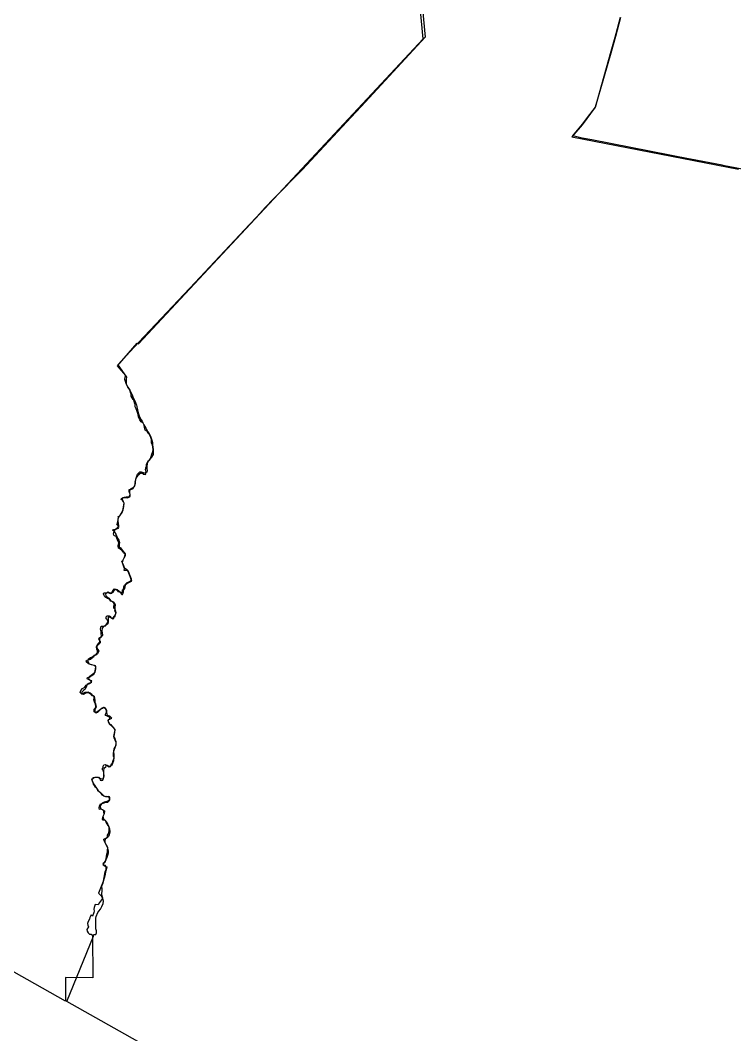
# Model space of a CAD drawing. Header units: inches. Extents: x 33.9 to 41.9, y -4.8 to 5.4.
# Drawn here: x 35.956 to 36.647, y -2.137 to -1.156 of the extents above; entities that cross this region are included whole.
import ezdxf

# ---------------------------------------------------------------- set-up
doc = ezdxf.new("R2010")
doc.units = ezdxf.units.IN
doc.header["$MEASUREMENT"] = 0
doc.layers.add('Counties', color=7, linetype='Continuous')

msp = doc.modelspace()

# ---------------------------------------------------------------- linework, layer by layer
at = {"layer": 'Counties'}
for points in [[(36.90455, -2.6137), (36.00135, -2.10498), (36.02726, -2.04172), (36.02747, -2.04016), (36.02932, -2.04001), (36.03009, -2.03863), (36.03002, -2.03649), (36.02948, -2.03465), (36.0294, -2.03244), (36.02932, -2.02907), (36.02925, -2.02425), (36.02978, -2.02272), (36.0314, -2.01898), (36.03225, -2.01745), (36.03392, -2.01577), (36.03526, -2.01294), (36.03657, -2.01018), (36.0368, -2.00797), (36.03611, -2.00491), (36.03526, -2.00192), (36.03503, -2.00017), (36.03558, -1.99862), (36.03544, -1.99634), (36.03526, -1.99351), (36.03595, -1.99137), (36.03638, -1.99035), (36.03827, -1.97967), (36.03942, -1.9773), (36.03935, -1.9747), (36.03881, -1.97333), (36.03688, -1.97325), (36.03634, -1.9718), (36.03688, -1.97203), (36.03688, -1.9708), (36.03827, -1.97004), (36.03927, -1.96698), (36.03981, -1.96446), (36.04004, -1.96255), (36.04066, -1.96056), (36.04073, -1.95865), (36.04084, -1.95604), (36.03803, -1.951), (36.03757, -1.94955), (36.03719, -1.94802), (36.03842, -1.94733), (36.03973, -1.94664), (36.0405, -1.94557), (36.04066, -1.94412), (36.04137, -1.94312), (36.04189, -1.94136), (36.04212, -1.93976), (36.04227, -1.93838), (36.04243, -1.93669), (36.04145, -1.93463), (36.03945, -1.93148), (36.0387, -1.92976), (36.03733, -1.92961), (36.03641, -1.92946), (36.0358, -1.92855), (36.0361, -1.92703), (36.03672, -1.92521), (36.03738, -1.92366), (36.03718, -1.92156), (36.03688, -1.92035), (36.03594, -1.91948), (36.03416, -1.91881), (36.0329, -1.91913), (36.03259, -1.91776), (36.0329, -1.91564), (36.03382, -1.91382), (36.0354, -1.9136), (36.03739, -1.91265), (36.03903, -1.91229), (36.04086, -1.91214), (36.04257, -1.91049), (36.0427, -1.90807), (36.04286, -1.90713), (36.04179, -1.90652), (36.04086, -1.907), (36.03995, -1.90683), (36.03919, -1.90697), (36.03796, -1.90667), (36.03712, -1.9063), (36.03573, -1.90524), (36.03444, -1.90379), (36.032, -1.90136), (36.03123, -1.89984), (36.02914, -1.89754), (36.02815, -1.89618), (36.02709, -1.89469), (36.02695, -1.89361), (36.02604, -1.89179), (36.02558, -1.89012), (36.02604, -1.88905), (36.02711, -1.8883), (36.02849, -1.88799), (36.03002, -1.88799), (36.03186, -1.88799), (36.03256, -1.88884), (36.03308, -1.88966), (36.03369, -1.89088), (36.03446, -1.89133), (36.03614, -1.89103), (36.03659, -1.88999), (36.03691, -1.8889), (36.03724, -1.88721), (36.03722, -1.88525), (36.03696, -1.88433), (36.03692, -1.88185), (36.03584, -1.881), (36.03569, -1.87933), (36.03661, -1.87887), (36.03661, -1.8772), (36.03707, -1.87614), (36.0383, -1.87584), (36.03983, -1.87629), (36.04052, -1.87701), (36.04214, -1.87791), (36.04365, -1.87766), (36.04442, -1.87523), (36.04534, -1.87401), (36.04626, -1.87173), (36.04699, -1.86924), (36.04657, -1.86763), (36.04642, -1.86535), (36.04673, -1.86247), (36.04719, -1.86049), (36.04821, -1.85889), (36.04881, -1.85727), (36.04919, -1.85548), (36.04919, -1.85366), (36.04837, -1.85205), (36.04797, -1.85062), (36.04674, -1.84859), (36.04706, -1.84697), (36.04743, -1.84529), (36.04796, -1.84235), (36.04706, -1.84105), (36.04528, -1.8391), (36.04492, -1.83771), (36.04266, -1.8366), (36.04186, -1.83558), (36.04135, -1.83327), (36.04171, -1.83209), (36.04294, -1.83198), (36.04492, -1.83102), (36.04401, -1.82996), (36.04278, -1.82905), (36.04156, -1.82874), (36.03972, -1.82874), (36.03881, -1.82844), (36.03865, -1.82692), (36.03973, -1.8251), (36.03966, -1.82378), (36.03901, -1.82229), (36.03851, -1.82084), (36.03715, -1.82059), (36.03567, -1.82142), (36.03407, -1.82236), (36.03253, -1.82358), (36.0307, -1.8248), (36.02963, -1.82536), (36.02845, -1.82511), (36.02786, -1.82475), (36.02786, -1.82231), (36.02902, -1.821), (36.02932, -1.81963), (36.02897, -1.81749), (36.02795, -1.81507), (36.02749, -1.8131), (36.02765, -1.81158), (36.02777, -1.80983), (36.02673, -1.80915), (36.02536, -1.80793), (36.02398, -1.80657), (36.02184, -1.80566), (36.01878, -1.80611), (36.01576, -1.80777), (36.01434, -1.80596), (36.0148, -1.80399), (36.01648, -1.80216), (36.01878, -1.8008), (36.02016, -1.79913), (36.02169, -1.79791), (36.02322, -1.79745), (36.02506, -1.79593), (36.02537, -1.79487), (36.02439, -1.79477), (36.02292, -1.79396), (36.02093, -1.7929), (36.02139, -1.79153), (36.02384, -1.79077), (36.02478, -1.78998), (36.0275, -1.78821), (36.02845, -1.78669), (36.02859, -1.78484), (36.0292, -1.78356), (36.02922, -1.78097), (36.0289, -1.78013), (36.02766, -1.77996), (36.02525, -1.77947), (36.02289, -1.77864), (36.02156, -1.77786), (36.02049, -1.77664), (36.02018, -1.77558), (36.0211, -1.77467), (36.02213, -1.77445), (36.02432, -1.77391), (36.02651, -1.7719), (36.02787, -1.77113), (36.02784, -1.77011), (36.02922, -1.7692), (36.02983, -1.76874), (36.03091, -1.76752), (36.03106, -1.76585), (36.0303, -1.76434), (36.03015, -1.7619), (36.03153, -1.75978), (36.0326, -1.75887), (36.03382, -1.75765), (36.03398, -1.75674), (36.03291, -1.75582), (36.03214, -1.75446), (36.03261, -1.75309), (36.0343, -1.75303), (36.03475, -1.75112), (36.0346, -1.74899), (36.03445, -1.74732), (36.03399, -1.74489), (36.03461, -1.742), (36.03644, -1.74185), (36.03877, -1.74172), (36.04012, -1.73957), (36.04135, -1.73775), (36.04073, -1.73638), (36.04012, -1.73517), (36.03951, -1.73471), (36.03921, -1.73274), (36.04028, -1.73182), (36.04227, -1.73182), (36.04349, -1.73243), (36.04395, -1.73395), (36.04583, -1.73469), (36.04671, -1.73425), (36.04671, -1.73258), (36.04818, -1.73136), (36.04867, -1.72951), (36.04847, -1.72778), (36.04763, -1.72727), (36.04793, -1.72595), (36.04687, -1.72453), (36.04687, -1.72271), (36.04733, -1.72043), (36.04575, -1.71836), (36.04402, -1.7177), (36.04303, -1.71639), (36.04204, -1.71519), (36.04075, -1.71511), (36.03984, -1.71466), (36.03907, -1.7142), (36.03816, -1.71344), (36.03739, -1.71238), (36.03663, -1.71071), (36.03709, -1.7098), (36.03938, -1.70965), (36.04127, -1.70944), (36.04322, -1.71021), (36.04474, -1.7101), (36.04505, -1.70858), (36.04612, -1.70676), (36.04719, -1.70569), (36.04872, -1.70615), (36.05005, -1.70705), (36.05071, -1.70828), (36.05214, -1.70869), (36.05336, -1.70977), (36.05438, -1.71131), (36.0553, -1.71131), (36.05582, -1.70967), (36.05576, -1.70858), (36.055, -1.70721), (36.05592, -1.70645), (36.05653, -1.70493), (36.05653, -1.70387), (36.05714, -1.70235), (36.05935, -1.7005), (36.06117, -1.69961), (36.06266, -1.69916), (36.06419, -1.6984), (36.06364, -1.69663), (36.06287, -1.69486), (36.06205, -1.69232), (36.06138, -1.69084), (36.06083, -1.68929), (36.06048, -1.68849), (36.05838, -1.68807), (36.0567, -1.68792), (36.05701, -1.686), (36.05641, -1.68451), (36.05593, -1.6825), (36.05504, -1.68055), (36.05457, -1.67896), (36.05541, -1.67847), (36.05641, -1.67644), (36.05717, -1.67516), (36.05779, -1.67303), (36.05766, -1.67221), (36.05626, -1.67106), (36.05534, -1.66984), (36.05486, -1.66879), (36.05335, -1.66787), (36.05259, -1.66696), (36.05121, -1.66635), (36.05091, -1.66422), (36.05122, -1.6627), (36.05152, -1.66118), (36.05106, -1.66012), (36.0503, -1.65845), (36.04969, -1.65723), (36.04923, -1.65541), (36.04847, -1.6548), (36.04755, -1.6545), (36.04663, -1.65389), (36.04648, -1.65268), (36.04719, -1.64999), (36.04572, -1.64949), (36.04649, -1.64842), (36.04756, -1.64827), (36.04979, -1.64776), (36.05123, -1.64721), (36.05169, -1.64614), (36.05136, -1.6452), (36.05047, -1.64417), (36.0497, -1.64371), (36.05032, -1.6422), (36.05072, -1.64059), (36.05118, -1.63706), (36.05094, -1.63581), (36.05224, -1.63549), (36.05431, -1.63293), (36.05471, -1.63211), (36.05584, -1.62943), (36.0558, -1.62834), (36.05617, -1.62649), (36.05664, -1.62302), (36.05631, -1.62229), (36.05598, -1.62159), (36.05504, -1.62005), (36.05386, -1.61941), (36.05432, -1.61834), (36.05601, -1.61758), (36.05885, -1.61762), (36.06014, -1.61774), (36.06119, -1.6173), (36.06259, -1.61606), (36.06244, -1.61409), (36.0621, -1.6129), (36.06152, -1.61136), (36.06152, -1.60984), (36.06325, -1.60959), (36.06536, -1.60864), (36.06581, -1.60771), (36.06676, -1.60689), (36.06703, -1.60527), (36.06765, -1.60391), (36.06738, -1.60226), (36.06792, -1.60024), (36.06827, -1.59875), (36.06904, -1.59692), (36.0698, -1.59479), (36.0718, -1.59267), (36.07333, -1.59267), (36.07532, -1.59343), (36.07505, -1.59481), (36.0773, -1.59525), (36.07792, -1.59282), (36.07746, -1.59054), (36.07777, -1.58948), (36.07777, -1.58856), (36.07823, -1.5872), (36.07854, -1.58568), (36.07946, -1.5834), (36.07992, -1.58188), (36.08139, -1.58123), (36.08237, -1.5796), (36.08298, -1.57778), (36.0836, -1.5755), (36.08421, -1.57383), (36.08485, -1.57136), (36.08464, -1.56889), (36.08432, -1.56676), (36.0833, -1.56471), (36.08331, -1.56335), (36.08331, -1.56137), (36.08225, -1.55843), (36.08107, -1.55631), (36.0801, -1.5556), (36.07903, -1.55378), (36.07719, -1.55226), (36.07643, -1.54983), (36.07601, -1.54751), (36.07501, -1.54556), (36.07338, -1.54436), (36.072, -1.54239), (36.07078, -1.5398), (36.07017, -1.53707), (36.0691, -1.53342), (36.06849, -1.53175), (36.06757, -1.52963), (36.06727, -1.5275), (36.06681, -1.52583), (36.0662, -1.52325), (36.06559, -1.52264), (36.06467, -1.52112), (36.0636, -1.5196), (36.06345, -1.51763), (36.0633, -1.51687), (36.06254, -1.51474), (36.06116, -1.512), (36.0604, -1.51064), (36.05902, -1.50821), (36.05841, -1.50638), (36.0575, -1.50335), (36.05765, -1.50061), (36.05842, -1.4994), (36.05017, -1.49), (36.06941, -1.46811), (36.07061, -1.46871), (36.34609, -1.17373), (36.33409, -1.04707)], [(36.90455, -2.6137), (36.00135, -2.10498), (36.02726, -2.04172), (36.02747, -2.04016), (36.02932, -2.04001), (36.03009, -2.03863), (36.03002, -2.03649), (36.02948, -2.03465), (36.0294, -2.03244), (36.02932, -2.02907), (36.02925, -2.02425), (36.02978, -2.02272), (36.0314, -2.01898), (36.03225, -2.01745), (36.03392, -2.01577), (36.03526, -2.01294), (36.03657, -2.01018), (36.0368, -2.00797), (36.03611, -2.00491), (36.03526, -2.00192), (36.03503, -2.00017), (36.03558, -1.99862), (36.03544, -1.99634), (36.03526, -1.99351), (36.03595, -1.99137), (36.03638, -1.99035), (36.03827, -1.97967), (36.03942, -1.9773), (36.03935, -1.9747), (36.03881, -1.97333), (36.03688, -1.97325), (36.03634, -1.9718), (36.03688, -1.97203), (36.03688, -1.9708), (36.03827, -1.97004), (36.03927, -1.96698), (36.03981, -1.96446), (36.04004, -1.96255), (36.04066, -1.96056), (36.04073, -1.95865), (36.04084, -1.95604), (36.03803, -1.951), (36.03757, -1.94955), (36.03719, -1.94802), (36.03842, -1.94733), (36.03973, -1.94664), (36.0405, -1.94557), (36.04066, -1.94412), (36.04137, -1.94312), (36.04189, -1.94136), (36.04212, -1.93976), (36.04227, -1.93838), (36.04243, -1.93669), (36.04145, -1.93463), (36.03945, -1.93148), (36.0387, -1.92976), (36.03733, -1.92961), (36.03641, -1.92946), (36.0358, -1.92855), (36.0361, -1.92703), (36.03672, -1.92521), (36.03738, -1.92366), (36.03718, -1.92156), (36.03688, -1.92035), (36.03594, -1.91948), (36.03416, -1.91881), (36.0329, -1.91913), (36.03259, -1.91776), (36.0329, -1.91564), (36.03382, -1.91382), (36.0354, -1.9136), (36.03739, -1.91265), (36.03903, -1.91229), (36.04086, -1.91214), (36.04257, -1.91049), (36.0427, -1.90807), (36.04286, -1.90713), (36.04179, -1.90652), (36.04086, -1.907), (36.03995, -1.90683), (36.03919, -1.90697), (36.03796, -1.90667), (36.03712, -1.9063), (36.03573, -1.90524), (36.03444, -1.90379), (36.032, -1.90136), (36.03123, -1.89984), (36.02914, -1.89754), (36.02815, -1.89618), (36.02709, -1.89469), (36.02695, -1.89361), (36.02604, -1.89179), (36.02558, -1.89012), (36.02604, -1.88905), (36.02711, -1.8883), (36.02849, -1.88799), (36.03002, -1.88799), (36.03186, -1.88799), (36.03256, -1.88884), (36.03308, -1.88966), (36.03369, -1.89088), (36.03446, -1.89133), (36.03614, -1.89103), (36.03659, -1.88999), (36.03691, -1.8889), (36.03724, -1.88721), (36.03722, -1.88525), (36.03696, -1.88433), (36.03692, -1.88185), (36.03584, -1.881), (36.03569, -1.87933), (36.03661, -1.87887), (36.03661, -1.8772), (36.03707, -1.87614), (36.0383, -1.87584), (36.03983, -1.87629), (36.04052, -1.87701), (36.04214, -1.87791), (36.04365, -1.87766), (36.04442, -1.87523), (36.04534, -1.87401), (36.04626, -1.87173), (36.04699, -1.86924), (36.04657, -1.86763), (36.04642, -1.86535), (36.04673, -1.86247), (36.04719, -1.86049), (36.04821, -1.85889), (36.04881, -1.85727), (36.04919, -1.85548), (36.04919, -1.85366), (36.04837, -1.85205), (36.04797, -1.85062), (36.04674, -1.84859), (36.04706, -1.84697), (36.04743, -1.84529), (36.04796, -1.84235), (36.04706, -1.84105), (36.04528, -1.8391), (36.04492, -1.83771), (36.04266, -1.8366), (36.04186, -1.83558), (36.04135, -1.83327), (36.04171, -1.83209), (36.04294, -1.83198), (36.04492, -1.83102), (36.04401, -1.82996), (36.04278, -1.82905), (36.04156, -1.82874), (36.03972, -1.82874), (36.03881, -1.82844), (36.03865, -1.82692), (36.03973, -1.8251), (36.03966, -1.82378), (36.03901, -1.82229), (36.03851, -1.82084), (36.03715, -1.82059), (36.03567, -1.82142), (36.03407, -1.82236), (36.03253, -1.82358), (36.0307, -1.8248), (36.02963, -1.82536), (36.02845, -1.82511), (36.02786, -1.82475), (36.02786, -1.82231), (36.02902, -1.821), (36.02932, -1.81963), (36.02897, -1.81749), (36.02795, -1.81507), (36.02749, -1.8131), (36.02765, -1.81158), (36.02777, -1.80983), (36.02673, -1.80915), (36.02536, -1.80793), (36.02398, -1.80657), (36.02184, -1.80566), (36.01878, -1.80611), (36.01576, -1.80777), (36.01434, -1.80596), (36.0148, -1.80399), (36.01648, -1.80216), (36.01878, -1.8008), (36.02016, -1.79913), (36.02169, -1.79791), (36.02322, -1.79745), (36.02506, -1.79593), (36.02537, -1.79487), (36.02439, -1.79477), (36.02292, -1.79396), (36.02093, -1.7929), (36.02139, -1.79153), (36.02384, -1.79077), (36.02478, -1.78998), (36.0275, -1.78821), (36.02845, -1.78669), (36.02859, -1.78484), (36.0292, -1.78356), (36.02922, -1.78097), (36.0289, -1.78013), (36.02766, -1.77996), (36.02525, -1.77947), (36.02289, -1.77864), (36.02156, -1.77786), (36.02049, -1.77664), (36.02018, -1.77558), (36.0211, -1.77467), (36.02213, -1.77445), (36.02432, -1.77391), (36.02651, -1.7719), (36.02787, -1.77113), (36.02784, -1.77011), (36.02922, -1.7692), (36.02983, -1.76874), (36.03091, -1.76752), (36.03106, -1.76585), (36.0303, -1.76434), (36.03015, -1.7619), (36.03153, -1.75978), (36.0326, -1.75887), (36.03382, -1.75765), (36.03398, -1.75674), (36.03291, -1.75582), (36.03214, -1.75446), (36.03261, -1.75309), (36.0343, -1.75303), (36.03475, -1.75112), (36.0346, -1.74899), (36.03445, -1.74732), (36.03399, -1.74489), (36.03461, -1.742), (36.03644, -1.74185), (36.03877, -1.74172), (36.04012, -1.73957), (36.04135, -1.73775), (36.04073, -1.73638), (36.04012, -1.73517), (36.03951, -1.73471), (36.03921, -1.73274), (36.04028, -1.73182), (36.04227, -1.73182), (36.04349, -1.73243), (36.04395, -1.73395), (36.04583, -1.73469), (36.04671, -1.73425), (36.04671, -1.73258), (36.04818, -1.73136), (36.04867, -1.72951), (36.04847, -1.72778), (36.04763, -1.72727), (36.04793, -1.72595), (36.04687, -1.72453), (36.04687, -1.72271), (36.04733, -1.72043), (36.04575, -1.71836), (36.04402, -1.7177), (36.04303, -1.71639), (36.04204, -1.71519), (36.04075, -1.71511), (36.03984, -1.71466), (36.03907, -1.7142), (36.03816, -1.71344), (36.03739, -1.71238), (36.03663, -1.71071), (36.03709, -1.7098), (36.03938, -1.70965), (36.04127, -1.70944), (36.04322, -1.71021), (36.04474, -1.7101), (36.04505, -1.70858), (36.04612, -1.70676), (36.04719, -1.70569), (36.04872, -1.70615), (36.05005, -1.70705), (36.05071, -1.70828), (36.05214, -1.70869), (36.05336, -1.70977), (36.05438, -1.71131), (36.0553, -1.71131), (36.05582, -1.70967), (36.05576, -1.70858), (36.055, -1.70721), (36.05592, -1.70645), (36.05653, -1.70493), (36.05653, -1.70387), (36.05714, -1.70235), (36.05935, -1.7005), (36.06117, -1.69961), (36.06266, -1.69916), (36.06419, -1.6984), (36.06364, -1.69663), (36.06287, -1.69486), (36.06205, -1.69232), (36.06138, -1.69084), (36.06083, -1.68929), (36.06048, -1.68849), (36.05838, -1.68807), (36.0567, -1.68792), (36.05701, -1.686), (36.05641, -1.68451), (36.05593, -1.6825), (36.05504, -1.68055), (36.05457, -1.67896), (36.05541, -1.67847), (36.05641, -1.67644), (36.05717, -1.67516), (36.05779, -1.67303), (36.05766, -1.67221), (36.05626, -1.67106), (36.05534, -1.66984), (36.05486, -1.66879), (36.05335, -1.66787), (36.05259, -1.66696), (36.05121, -1.66635), (36.05091, -1.66422), (36.05122, -1.6627), (36.05152, -1.66118), (36.05106, -1.66012), (36.0503, -1.65845), (36.04969, -1.65723), (36.04923, -1.65541), (36.04847, -1.6548), (36.04755, -1.6545), (36.04663, -1.65389), (36.04648, -1.65268), (36.04719, -1.64999), (36.04572, -1.64949), (36.04649, -1.64842), (36.04756, -1.64827), (36.04979, -1.64776), (36.05123, -1.64721), (36.05169, -1.64614), (36.05136, -1.6452), (36.05047, -1.64417), (36.0497, -1.64371), (36.05032, -1.6422), (36.05072, -1.64059), (36.05118, -1.63706), (36.05094, -1.63581), (36.05224, -1.63549), (36.05431, -1.63293), (36.05471, -1.63211), (36.05584, -1.62943), (36.0558, -1.62834), (36.05617, -1.62649), (36.05664, -1.62302), (36.05631, -1.62229), (36.05598, -1.62159), (36.05504, -1.62005), (36.05386, -1.61941), (36.05432, -1.61834), (36.05601, -1.61758), (36.05885, -1.61762), (36.06014, -1.61774), (36.06119, -1.6173), (36.06259, -1.61606), (36.06244, -1.61409), (36.0621, -1.6129), (36.06152, -1.61136), (36.06152, -1.60984), (36.06325, -1.60959), (36.06536, -1.60864), (36.06581, -1.60771), (36.06676, -1.60689), (36.06703, -1.60527), (36.06765, -1.60391), (36.06738, -1.60226), (36.06792, -1.60024), (36.06827, -1.59875), (36.06904, -1.59692), (36.0698, -1.59479), (36.0718, -1.59267), (36.07333, -1.59267), (36.07532, -1.59343), (36.07505, -1.59481), (36.0773, -1.59525), (36.07792, -1.59282), (36.07746, -1.59054), (36.07777, -1.58948), (36.07777, -1.58856), (36.07823, -1.5872), (36.07854, -1.58568), (36.07946, -1.5834), (36.07992, -1.58188), (36.08139, -1.58123), (36.08237, -1.5796), (36.08298, -1.57778), (36.0836, -1.5755), (36.08421, -1.57383), (36.08485, -1.57136), (36.08464, -1.56889), (36.08432, -1.56676), (36.0833, -1.56471), (36.08331, -1.56335), (36.08331, -1.56137), (36.08225, -1.55843), (36.08107, -1.55631), (36.0801, -1.5556), (36.07903, -1.55378), (36.07719, -1.55226), (36.07643, -1.54983), (36.07601, -1.54751), (36.07501, -1.54556), (36.07338, -1.54436), (36.072, -1.54239), (36.07078, -1.5398), (36.07017, -1.53707), (36.0691, -1.53342), (36.06849, -1.53175), (36.06757, -1.52963), (36.06727, -1.5275), (36.06681, -1.52583), (36.0662, -1.52325), (36.06559, -1.52264), (36.06467, -1.52112), (36.0636, -1.5196), (36.06345, -1.51763), (36.0633, -1.51687), (36.06254, -1.51474), (36.06116, -1.512), (36.0604, -1.51064), (36.05902, -1.50821), (36.05841, -1.50638), (36.0575, -1.50335), (36.05765, -1.50061), (36.05842, -1.4994), (36.05017, -1.49), (36.06941, -1.46811), (36.07061, -1.46871), (36.34609, -1.17373), (36.33409, -1.04707)], [(36.34275, -1.11718), (36.34805, -1.1722), (36.28597, -1.23916), (36.27627, -1.24956), (36.25015, -1.27775), (36.22939, -1.30011), (36.20117, -1.3287), (36.19329, -1.33709), (36.18504, -1.34588), (36.17801, -1.35338), (36.13474, -1.39948), (36.12017, -1.415), (36.07079, -1.46762), (36.05069, -1.48907), (36.05917, -1.50097), (36.0588, -1.50311), (36.05875, -1.50796), (36.06017, -1.51082), (36.06211, -1.51367), (36.06334, -1.51579), (36.06441, -1.51808), (36.06524, -1.52026), (36.0661, -1.52214), (36.06737, -1.5245), (36.06808, -1.52644), (36.06857, -1.52793), (36.06917, -1.52989), (36.0704, -1.53563), (36.07166, -1.53949), (36.07319, -1.54234), (36.07413, -1.54372), (36.07495, -1.5452), (36.07596, -1.54715), (36.07684, -1.54869), (36.07784, -1.55052), (36.07967, -1.55401), (36.08102, -1.55595), (36.0822, -1.55807), (36.08297, -1.56002), (36.08369, -1.56214), (36.08406, -1.56433), (36.08427, -1.5664), (36.08459, -1.56853), (36.0848, -1.571), (36.08488, -1.57314), (36.08469, -1.57574), (36.08331, -1.57848), (36.08133, -1.58087), (36.08038, -1.58215), (36.07916, -1.58465), (36.07869, -1.58771), (36.0786, -1.58962), (36.07909, -1.59135), (36.07865, -1.59296), (36.07499, -1.59445), (36.07288, -1.59386), (36.06993, -1.59609), (36.06892, -1.59756), (36.06787, -1.59988), (36.06733, -1.6019), (36.06697, -1.60491), (36.06671, -1.60653), (36.0653, -1.60828), (36.0632, -1.60923), (36.06207, -1.61035), (36.06205, -1.61254), (36.06242, -1.61473), (36.06114, -1.61694), (36.0588, -1.61726), (36.05685, -1.61746), (36.05514, -1.61795), (36.05499, -1.61968), (36.05593, -1.62123), (36.05658, -1.62266), (36.05612, -1.62613), (36.05575, -1.62798), (36.05521, -1.63), (36.05466, -1.63175), (36.05219, -1.63513), (36.05112, -1.6367), (36.05069, -1.63855), (36.05066, -1.64023), (36.05098, -1.64259), (36.0513, -1.64484), (36.04974, -1.6474), (36.04844, -1.6484), (36.04714, -1.64963), (36.04803, -1.6521), (36.04903, -1.6537), (36.05045, -1.65684), (36.05146, -1.65885), (36.05229, -1.66097), (36.0518, -1.66288), (36.05207, -1.66512), (36.05323, -1.66626), (36.05481, -1.66843), (36.05761, -1.67184), (36.0577, -1.67375), (36.05636, -1.67608), (36.05536, -1.67811), (36.05498, -1.68019), (36.05587, -1.68214), (36.05636, -1.68415), (36.05696, -1.68564), (36.0591, -1.68694), (36.06043, -1.68813), (36.06133, -1.69048), (36.06223, -1.69294), (36.06282, -1.6945), (36.06359, -1.69627), (36.06327, -1.69812), (36.06112, -1.69925), (36.0593, -1.70014), (36.05823, -1.70131), (36.0574, -1.7038), (36.05708, -1.70543), (36.05585, -1.70695), (36.05577, -1.70931), (36.05331, -1.70941), (36.05209, -1.70833), (36.05, -1.70669), (36.04799, -1.70631), (36.04675, -1.7076), (36.04575, -1.70981), (36.04317, -1.70985), (36.04121, -1.70908), (36.03866, -1.71055), (36.03891, -1.71245), (36.04066, -1.71398), (36.04199, -1.71483), (36.04298, -1.71603), (36.04397, -1.71734), (36.0457, -1.718), (36.04721, -1.71919), (36.0481, -1.72126), (36.04785, -1.72368), (36.04788, -1.72559), (36.04842, -1.72742), (36.04862, -1.72915), (36.04813, -1.731), (36.04754, -1.73337), (36.04578, -1.73433), (36.04123, -1.73313), (36.04115, -1.73497), (36.04129, -1.73739), (36.0411, -1.73971), (36.03872, -1.74136), (36.03679, -1.74225), (36.03549, -1.74377), (36.03513, -1.74631), (36.03561, -1.74826), (36.03582, -1.75063), (36.03425, -1.75267), (36.03283, -1.75355), (36.03286, -1.75546), (36.033, -1.75742), (36.03148, -1.75854), (36.03047, -1.76063), (36.03045, -1.7626), (36.03116, -1.7646), (36.03222, -1.76609), (36.03111, -1.76858), (36.02924, -1.77011), (36.02782, -1.77077), (36.02645, -1.77153), (36.0243, -1.77267), (36.02208, -1.77408), (36.0213, -1.77542), (36.02283, -1.77828), (36.0252, -1.77911), (36.02761, -1.7796), (36.02917, -1.78061), (36.02915, -1.7832), (36.0284, -1.78633), (36.02745, -1.78785), (36.02472, -1.78962), (36.02291, -1.79097), (36.02236, -1.79242), (36.02434, -1.79441), (36.02499, -1.79636), (36.02249, -1.79744), (36.0209, -1.7985), (36.02036, -1.80007), (36.01919, -1.8028), (36.01732, -1.80409), (36.01568, -1.80567), (36.01571, -1.80741), (36.01749, -1.80755), (36.01902, -1.80683), (36.02108, -1.80622), (36.02303, -1.80625), (36.02413, -1.80751), (36.02559, -1.80892), (36.02771, -1.80947), (36.02829, -1.81362), (36.02843, -1.81534), (36.02892, -1.81712), (36.02977, -1.82017), (36.02848, -1.8225), (36.0284, -1.82475), (36.02973, -1.82565), (36.03122, -1.82516), (36.0324, -1.82417), (36.03364, -1.82276), (36.03562, -1.82106), (36.0371, -1.82023), (36.03896, -1.82193), (36.03961, -1.82342), (36.03953, -1.82579), (36.04073, -1.829), (36.04228, -1.82967), (36.04289, -1.83162), (36.0413, -1.83291), (36.04121, -1.83448), (36.04261, -1.83624), (36.04523, -1.83874), (36.04628, -1.84005), (36.04791, -1.84199), (36.04738, -1.84493), (36.047, -1.84661), (36.04668, -1.84823), (36.04694, -1.8499), (36.0476, -1.85191), (36.04867, -1.85426), (36.04876, -1.85691), (36.04816, -1.85853), (36.04651, -1.863), (36.04678, -1.86623), (36.04694, -1.86888), (36.04659, -1.87211), (36.04554, -1.87484), (36.04454, -1.87699), (36.04208, -1.87755), (36.04047, -1.87665), (36.03892, -1.87684), (36.03883, -1.87852), (36.03707, -1.87964), (36.03687, -1.88149), (36.03691, -1.88397), (36.03719, -1.88685), (36.03654, -1.88963), (36.03477, -1.89), (36.03251, -1.88848), (36.03062, -1.88839), (36.02873, -1.88836), (36.02719, -1.88891), (36.02555, -1.89061), (36.02704, -1.89433), (36.0281, -1.89582), (36.02909, -1.89718), (36.0302, -1.8989), (36.03114, -1.90044), (36.03277, -1.90209), (36.03568, -1.90487), (36.03707, -1.90594), (36.03914, -1.90661), (36.04081, -1.90664), (36.04265, -1.90771), (36.04252, -1.91013), (36.04002, -1.91167), (36.03734, -1.91229), (36.03535, -1.91324), (36.03382, -1.91499), (36.03351, -1.91679), (36.03411, -1.91845), (36.03589, -1.91912), (36.03763, -1.92042), (36.03733, -1.9233), (36.03628, -1.92586), (36.03666, -1.92828), (36.03794, -1.9297), (36.0394, -1.93112), (36.04074, -1.93306), (36.04163, -1.93512), (36.04259, -1.93788), (36.04292, -1.94075), (36.04216, -1.94365), (36.0415, -1.94527), (36.04043, -1.94656), (36.03845, -1.94797), (36.03801, -1.94948), (36.03792, -1.95121), (36.0395, -1.95361), (36.04033, -1.95521), (36.0407, -1.95694), (36.04125, -1.95935), (36.04128, -1.96102), (36.04085, -1.96282), (36.03997, -1.96577), (36.03909, -1.96798), (36.03753, -1.97042), (36.03636, -1.97292), (36.03827, -1.97405), (36.03999, -1.9746), (36.03935, -1.97766), (36.03875, -1.9797), (36.03844, -1.98172), (36.03806, -1.98334), (36.03735, -1.98566), (36.03643, -1.98902), (36.03179, -2.00005), (36.03322, -2.00142), (36.03497, -2.00294), (36.03577, -2.00522), (36.03471, -2.00663), (36.03382, -2.00802), (36.0329, -2.0093), (36.03156, -2.01142), (36.02881, -2.01111), (36.02765, -2.01397), (36.02752, -2.0158), (36.02769, -2.01746), (36.02747, -2.01901), (36.02605, -2.02232), (36.02484, -2.02114), (36.02343, -2.02381), (36.02322, -2.02539), (36.02187, -2.02758), (36.02122, -2.02961), (36.0217, -2.03112), (36.02217, -2.0328), (36.02066, -2.03532), (36.02102, -2.03707), (36.02182, -2.03846), (36.02326, -2.03975), (36.02489, -2.03974), (36.02629, -2.04073), (36.0265, -2.08197), (36.00006, -2.08167), (35.99999, -2.10452), (35.84105, -2.01492)], [(36.34275, -1.11718), (36.34805, -1.1722), (36.28597, -1.23916), (36.27627, -1.24956), (36.25015, -1.27775), (36.22939, -1.30011), (36.20117, -1.3287), (36.19329, -1.33709), (36.18504, -1.34588), (36.17801, -1.35338), (36.13474, -1.39948), (36.12017, -1.415), (36.07079, -1.46762), (36.05069, -1.48907), (36.05917, -1.50097), (36.0588, -1.50311), (36.05875, -1.50796), (36.06017, -1.51082), (36.06211, -1.51367), (36.06334, -1.51579), (36.06441, -1.51808), (36.06524, -1.52026), (36.0661, -1.52214), (36.06737, -1.5245), (36.06808, -1.52644), (36.06857, -1.52793), (36.06917, -1.52989), (36.0704, -1.53563), (36.07166, -1.53949), (36.07319, -1.54234), (36.07413, -1.54372), (36.07495, -1.5452), (36.07596, -1.54715), (36.07684, -1.54869), (36.07784, -1.55052), (36.07967, -1.55401), (36.08102, -1.55595), (36.0822, -1.55807), (36.08297, -1.56002), (36.08369, -1.56214), (36.08406, -1.56433), (36.08427, -1.5664), (36.08459, -1.56853), (36.0848, -1.571), (36.08488, -1.57314), (36.08469, -1.57574), (36.08331, -1.57848), (36.08133, -1.58087), (36.08038, -1.58215), (36.07916, -1.58465), (36.07869, -1.58771), (36.0786, -1.58962), (36.07909, -1.59135), (36.07865, -1.59296), (36.07499, -1.59445), (36.07288, -1.59386), (36.06993, -1.59609), (36.06892, -1.59756), (36.06787, -1.59988), (36.06733, -1.6019), (36.06697, -1.60491), (36.06671, -1.60653), (36.0653, -1.60828), (36.0632, -1.60923), (36.06207, -1.61035), (36.06205, -1.61254), (36.06242, -1.61473), (36.06114, -1.61694), (36.0588, -1.61726), (36.05685, -1.61746), (36.05514, -1.61795), (36.05499, -1.61968), (36.05593, -1.62123), (36.05658, -1.62266), (36.05612, -1.62613), (36.05575, -1.62798), (36.05521, -1.63), (36.05466, -1.63175), (36.05219, -1.63513), (36.05112, -1.6367), (36.05069, -1.63855), (36.05066, -1.64023), (36.05098, -1.64259), (36.0513, -1.64484), (36.04974, -1.6474), (36.04844, -1.6484), (36.04714, -1.64963), (36.04803, -1.6521), (36.04903, -1.6537), (36.05045, -1.65684), (36.05146, -1.65885), (36.05229, -1.66097), (36.0518, -1.66288), (36.05207, -1.66512), (36.05323, -1.66626), (36.05481, -1.66843), (36.05761, -1.67184), (36.0577, -1.67375), (36.05636, -1.67608), (36.05536, -1.67811), (36.05498, -1.68019), (36.05587, -1.68214), (36.05636, -1.68415), (36.05696, -1.68564), (36.0591, -1.68694), (36.06043, -1.68813), (36.06133, -1.69048), (36.06223, -1.69294), (36.06282, -1.6945), (36.06359, -1.69627), (36.06327, -1.69812), (36.06112, -1.69925), (36.0593, -1.70014), (36.05823, -1.70131), (36.0574, -1.7038), (36.05708, -1.70543), (36.05585, -1.70695), (36.05577, -1.70931), (36.05331, -1.70941), (36.05209, -1.70833), (36.05, -1.70669), (36.04799, -1.70631), (36.04675, -1.7076), (36.04575, -1.70981), (36.04317, -1.70985), (36.04121, -1.70908), (36.03866, -1.71055), (36.03891, -1.71245), (36.04066, -1.71398), (36.04199, -1.71483), (36.04298, -1.71603), (36.04397, -1.71734), (36.0457, -1.718), (36.04721, -1.71919), (36.0481, -1.72126), (36.04785, -1.72368), (36.04788, -1.72559), (36.04842, -1.72742), (36.04862, -1.72915), (36.04813, -1.731), (36.04754, -1.73337), (36.04578, -1.73433), (36.04123, -1.73313), (36.04115, -1.73497), (36.04129, -1.73739), (36.0411, -1.73971), (36.03872, -1.74136), (36.03679, -1.74225), (36.03549, -1.74377), (36.03513, -1.74631), (36.03561, -1.74826), (36.03582, -1.75063), (36.03425, -1.75267), (36.03283, -1.75355), (36.03286, -1.75546), (36.033, -1.75742), (36.03148, -1.75854), (36.03047, -1.76063), (36.03045, -1.7626), (36.03116, -1.7646), (36.03222, -1.76609), (36.03111, -1.76858), (36.02924, -1.77011), (36.02782, -1.77077), (36.02645, -1.77153), (36.0243, -1.77267), (36.02208, -1.77408), (36.0213, -1.77542), (36.02283, -1.77828), (36.0252, -1.77911), (36.02761, -1.7796), (36.02917, -1.78061), (36.02915, -1.7832), (36.0284, -1.78633), (36.02745, -1.78785), (36.02472, -1.78962), (36.02291, -1.79097), (36.02236, -1.79242), (36.02434, -1.79441), (36.02499, -1.79636), (36.02249, -1.79744), (36.0209, -1.7985), (36.02036, -1.80007), (36.01919, -1.8028), (36.01732, -1.80409), (36.01568, -1.80567), (36.01571, -1.80741), (36.01749, -1.80755), (36.01902, -1.80683), (36.02108, -1.80622), (36.02303, -1.80625), (36.02413, -1.80751), (36.02559, -1.80892), (36.02771, -1.80947), (36.02829, -1.81362), (36.02843, -1.81534), (36.02892, -1.81712), (36.02977, -1.82017), (36.02848, -1.8225), (36.0284, -1.82475), (36.02973, -1.82565), (36.03122, -1.82516), (36.0324, -1.82417), (36.03364, -1.82276), (36.03562, -1.82106), (36.0371, -1.82023), (36.03896, -1.82193), (36.03961, -1.82342), (36.03953, -1.82579), (36.04073, -1.829), (36.04228, -1.82967), (36.04289, -1.83162), (36.0413, -1.83291), (36.04121, -1.83448), (36.04261, -1.83624), (36.04523, -1.83874), (36.04628, -1.84005), (36.04791, -1.84199), (36.04738, -1.84493), (36.047, -1.84661), (36.04668, -1.84823), (36.04694, -1.8499), (36.0476, -1.85191), (36.04867, -1.85426), (36.04876, -1.85691), (36.04816, -1.85853), (36.04651, -1.863), (36.04678, -1.86623), (36.04694, -1.86888), (36.04659, -1.87211), (36.04554, -1.87484), (36.04454, -1.87699), (36.04208, -1.87755), (36.04047, -1.87665), (36.03892, -1.87684), (36.03883, -1.87852), (36.03707, -1.87964), (36.03687, -1.88149), (36.03691, -1.88397), (36.03719, -1.88685), (36.03654, -1.88963), (36.03477, -1.89), (36.03251, -1.88848), (36.03062, -1.88839), (36.02873, -1.88836), (36.02719, -1.88891), (36.02555, -1.89061), (36.02704, -1.89433), (36.0281, -1.89582), (36.02909, -1.89718), (36.0302, -1.8989), (36.03114, -1.90044), (36.03277, -1.90209), (36.03568, -1.90487), (36.03707, -1.90594), (36.03914, -1.90661), (36.04081, -1.90664), (36.04265, -1.90771), (36.04252, -1.91013), (36.04002, -1.91167), (36.03734, -1.91229), (36.03535, -1.91324), (36.03382, -1.91499), (36.03351, -1.91679), (36.03411, -1.91845), (36.03589, -1.91912), (36.03763, -1.92042), (36.03733, -1.9233), (36.03628, -1.92586), (36.03666, -1.92828), (36.03794, -1.9297), (36.0394, -1.93112), (36.04074, -1.93306), (36.04163, -1.93512), (36.04259, -1.93788), (36.04292, -1.94075), (36.04216, -1.94365), (36.0415, -1.94527), (36.04043, -1.94656), (36.03845, -1.94797), (36.03801, -1.94948), (36.03792, -1.95121), (36.0395, -1.95361), (36.04033, -1.95521), (36.0407, -1.95694), (36.04125, -1.95935), (36.04128, -1.96102), (36.04085, -1.96282), (36.03997, -1.96577), (36.03909, -1.96798), (36.03753, -1.97042), (36.03636, -1.97292), (36.03827, -1.97405), (36.03999, -1.9746), (36.03935, -1.97766), (36.03875, -1.9797), (36.03844, -1.98172), (36.03806, -1.98334), (36.03735, -1.98566), (36.03643, -1.98902), (36.03179, -2.00005), (36.03322, -2.00142), (36.03497, -2.00294), (36.03577, -2.00522), (36.03471, -2.00663), (36.03382, -2.00802), (36.0329, -2.0093), (36.03156, -2.01142), (36.02881, -2.01111), (36.02765, -2.01397), (36.02752, -2.0158), (36.02769, -2.01746), (36.02747, -2.01901), (36.02605, -2.02232), (36.02484, -2.02114), (36.02343, -2.02381), (36.02322, -2.02539), (36.02187, -2.02758), (36.02122, -2.02961), (36.0217, -2.03112), (36.02217, -2.0328), (36.02066, -2.03532), (36.02102, -2.03707), (36.02182, -2.03846), (36.02326, -2.03975), (36.02489, -2.03974), (36.02629, -2.04073), (36.0265, -2.08197), (36.00006, -2.08167), (35.99999, -2.10452), (35.84105, -2.01492)], [(36.537, -1.15319), (36.532, -1.17163), (36.52752, -1.18775), (36.52466, -1.19766), (36.52044, -1.21229), (36.51243, -1.24007), (36.49993, -1.25687), (36.48985, -1.26874), (36.65113, -1.29978)], [(36.537, -1.15319), (36.532, -1.17163), (36.52752, -1.18775), (36.52466, -1.19766), (36.52044, -1.21229), (36.51243, -1.24007), (36.49993, -1.25687), (36.48985, -1.26874), (36.65113, -1.29978)], [(36.65978, -1.3008), (36.63766, -1.29654), (36.6354, -1.2961), (36.6048, -1.2902), (36.60438, -1.29012), (36.54697, -1.27903), (36.50915, -1.27146), (36.49987, -1.26981), (36.49096, -1.26769), (36.50004, -1.25633), (36.50497, -1.24985), (36.51261, -1.24005), (36.51657, -1.22601), (36.52797, -1.18564), (36.53175, -1.17223), (36.53272, -1.16864), (36.53703, -1.15275)], [(36.65978, -1.3008), (36.63766, -1.29654), (36.6354, -1.2961), (36.6048, -1.2902), (36.60438, -1.29012), (36.54697, -1.27903), (36.50915, -1.27146), (36.49987, -1.26981), (36.49096, -1.26769), (36.50004, -1.25633), (36.50497, -1.24985), (36.51261, -1.24005), (36.51657, -1.22601), (36.52797, -1.18564), (36.53175, -1.17223), (36.53272, -1.16864), (36.53703, -1.15275)]]:
    msp.add_lwpolyline(points, dxfattribs=at)

doc.saveas('drawing.dxf')
